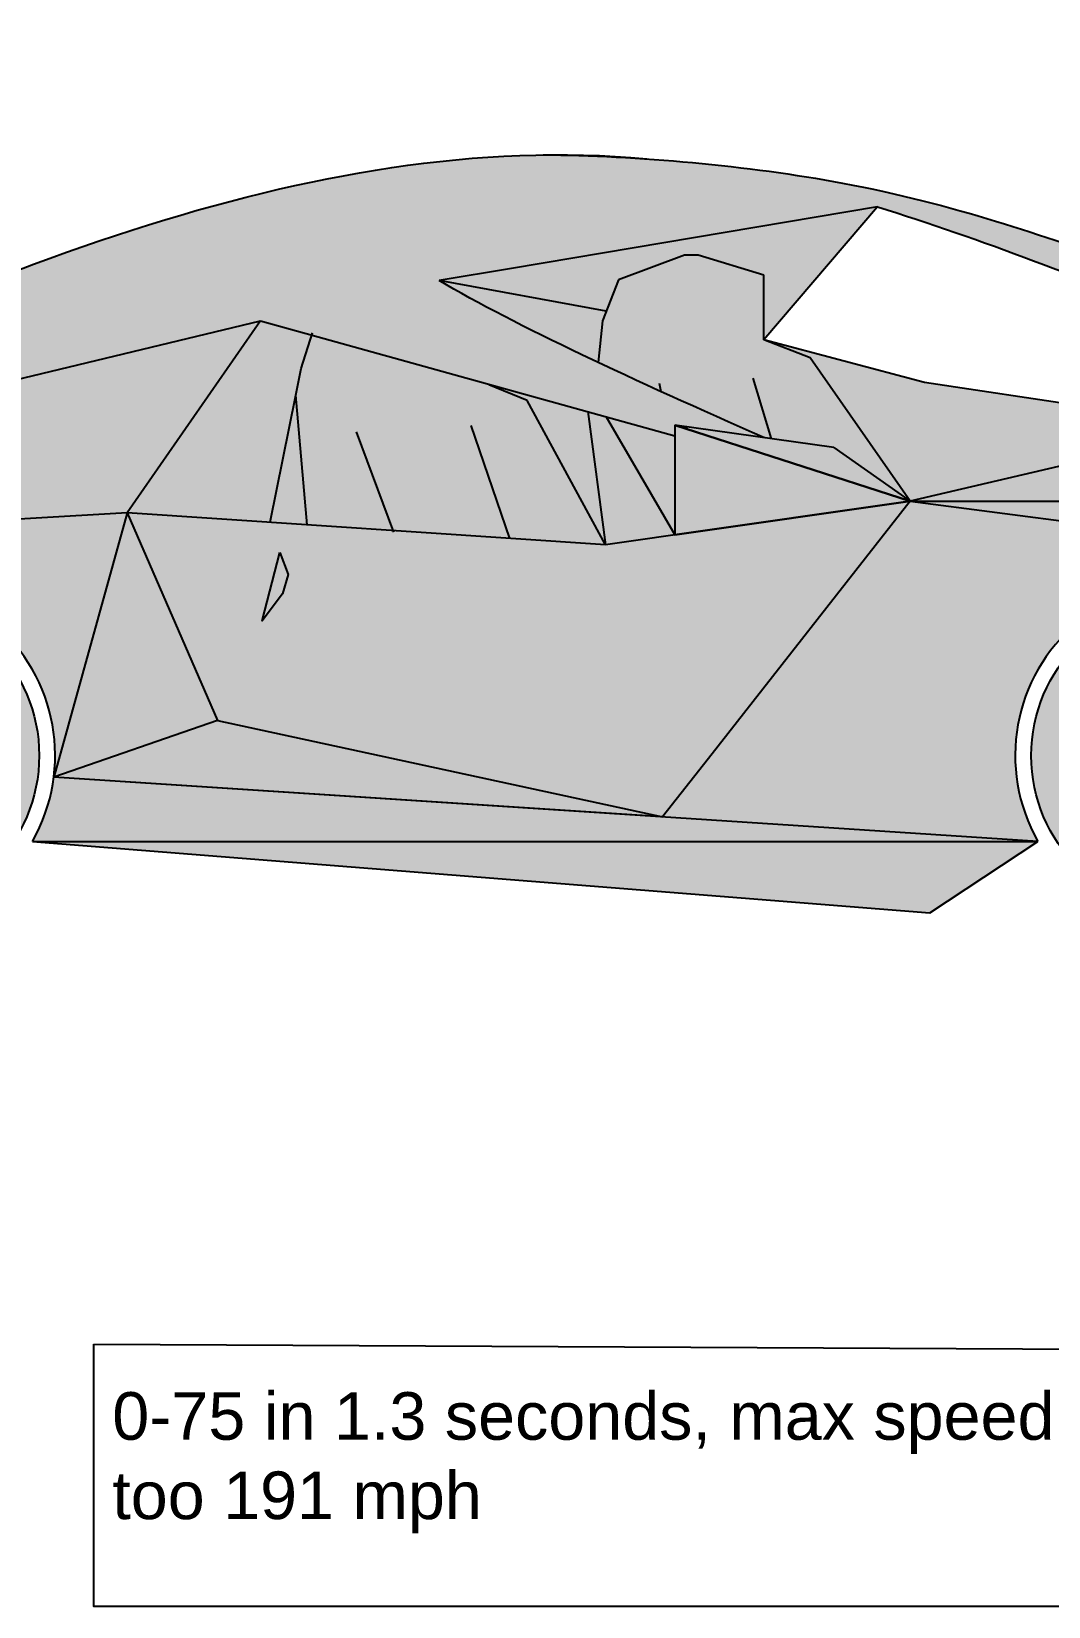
# Model space of a CAD drawing. Header units: inches. Extents: x 452 to 750, y 399 to 575.
# Drawn here: x 562.1 to 622, y 399.4 to 492 of the extents above; entities that cross this region are included whole.
import ezdxf

# ---------------------------------------------------------------- set-up
doc = ezdxf.new("R2010")
doc.units = ezdxf.units.IN
doc.header["$MEASUREMENT"] = 0
doc.styles.get("Standard").update_dxf_attribs({"font": 'Arial.ttf', "height": 2.8})
pattern_1 = [(0, (529.5810231927014, 409.4605992673498), (0.1875, 0.1082531754730548), [0.125, -0.25]), (120, (529.5810231927014, 409.4605992673498), (-0.1875, 0.1082531754730549), [0.125, -0.25]), (59.99999999999999, (529.5810231927014, 409.4605992673498), (4.163336342344337e-17, 0.2165063509461097), [-0.25, 0.125])]
pattern_2 = [(0, (0, 0), (0.1875, 0.1082531754730548), [0.125, -0.25]), (120, (0, 0), (-0.1875, 0.1082531754730549), [0.125, -0.25]), (59.99999999999999, (0, 0), (4.163336342344337e-17, 0.2165063509461097), [-0.25, 0.125])]

msp = doc.modelspace()

# ---------------------------------------------------------------- hatches: boundary and pattern name
at = {"true_color": 0x0e052c}
h = msp.add_hatch(color=188, dxfattribs=at)
h.dxf.hatch_style = 1
h.paths.add_polyline_path([(563.4453920540055, 448.1560061014474, -0.0985609596441397), (562.1848945186623, 444.3814069892217), (621.3531650234015, 444.3814069892217)])
h.paths.add_polyline_path([(613.823722459089, 464.4028842647332), (595.8976651708613, 461.8271134775301), (567.7529388280971, 463.7216749673892), (573.0746233196248, 451.4933466449568), (599.2636426773666, 445.8212670833217), (601.9609960729892, 449.2636375202858)])
h.paths.add_polyline_path([(576.8967080513328, 458.9386914316643), (575.707067018327, 457.3655752598281), (576.7419686106858, 461.3755693624774), (577.2343246906792, 460.0808864114672)], flags=16)
edge = h.paths.add_edge_path()
edge.add_spline(control_points=[(674.1623377288602, 453.1003776845141), (673.8094703980549, 453.7061346699404), (673.37460187394, 454.3167614754296), (672.8674024541319, 454.9297946619806)], knot_values=[128.7926231136657, 128.7926231136657, 128.7926231136657, 128.7926231136657, 131.3385007008772, 131.3385007008772, 131.3385007008772, 131.3385007008772], degree=3, periodic=0)
edge.add_spline(control_points=[(672.8674024542015, 454.9297946618966), (673.2572449883877, 452.7680734900879), (673.4796153127888, 450.4237471298237), (673.6675202018948, 448.0418409984717)], knot_values=[154.3624190354165, 154.3624190354165, 154.3624190354165, 154.3624190354165, 160.3917482460282, 160.3917482460282, 160.3917482460282, 160.3917482460282], degree=3, periodic=0)
edge.add_spline(control_points=[(673.6675202018948, 448.0418409984717), (673.7550283621972, 447.4513581217417), (673.8028101237512, 446.8329095483356), (673.8089645667393, 446.1851571114753)], knot_values=[40.88281574661225, 40.88281574661225, 40.88281574661225, 40.88281574661225, 42.83907045624576, 42.83907045624577, 42.83907045624577, 42.83907045624577], degree=3, periodic=0)
edge.add_spline(control_points=[(673.8089645667393, 446.1851571114753), (674.3241258800201, 448.6911280498941), (674.8392871933008, 451.1970989883128), (674.1623377288603, 453.1003776845139)], knot_values=[19.57944335506988, 19.57944335506988, 19.57944335506988, 19.57944335506988, 26.00515751835394, 26.00515751835394, 26.00515751835394, 26.00515751835394], degree=3, periodic=0)
h.paths.add_polyline_path([(563.4453920540055, 448.1560061014474), (567.7529388280971, 463.7216749673892), (539.966271491882, 462.0762788265013), (530.8415650025478, 464.1816308817039), (526.0805816551226, 460.6565719826615), (539.2826819236313, 454.9907606879062), (539.6536190663435, 453.6882735312022), (536.6694634426688, 454.0140007928659, -0.07539333882573576), (536.3742612275043, 454.046222774997), (527.7208617233143, 454.9907606879062), (537.1660853000456, 452.6417125038145), (537.704896918897, 450.7968841122422), (533.6738989671475, 451.222839056634), (537.6379983001505, 444.4090551527017), (544.4828551727222, 443.6063923058011), (544.4828551727222, 444.3814069892217, -1.388227313917878)])
h.paths.add_polyline_path([(554.4180972655377, 492.0311029587759), (549.5246287780236, 487.2085308511619), (530.3502700649075, 484.2996633482941), (516.9378251457777, 487.5601432809377), (529.8114996522983, 479.4742177469142), (553.6939982137073, 483.5337102097676)])
at = {"true_color": 0x271632}
h = msp.add_hatch(dxfattribs=at)
h.set_pattern_fill('HONEY', color=179)
h.set_pattern_definition(pattern_2)
h.paths.add_polyline_path([(563.4453920540054, 448.1560061014471), (567.7529388280971, 463.7216749673892), (539.966271491882, 462.0762788265013), (530.8415650025478, 464.1816308817039), (526.0805816551226, 460.6565719826615), (539.2826819236313, 454.9907606879062), (539.6536190663435, 453.6882735312022), (536.6694634426688, 454.0140007928659, -0.07539333882573507), (536.3742612275043, 454.046222774997), (527.7208617233143, 454.9907606879062), (537.1660853000456, 452.6417125038145), (537.704896918897, 450.7968841122422), (533.6738989671475, 451.222839056634), (537.6379983001505, 444.4090551527017), (544.4828551727222, 443.6063923058011), (544.4828551727222, 444.3814069892214, -1.388227313917915)])
h.paths.add_polyline_path([(553.6939982137073, 483.5337102097676), (554.4180972655377, 492.0311029587759), (549.5246287780236, 487.2085308511619), (530.3502700649075, 484.2996633482941), (516.9378251457777, 487.5601432809377), (529.8114996522983, 479.4742177469142)])
h.paths.add_polyline_path([(613.823722459089, 464.4028842647332), (595.8976651708613, 461.8271134775301), (567.7529388280971, 463.7216749673892), (573.0746233196248, 451.4933466449568), (599.2636426773666, 445.8212670833217), (601.9609960729892, 449.2636375202858)])
h.paths.add_polyline_path([(576.8967080513328, 458.9386914316643), (575.707067018327, 457.3655752598281), (576.7419686106858, 461.3755693624774), (577.2343246906792, 460.0808864114672)], flags=16)
edge = h.paths.add_edge_path()
edge.add_spline(control_points=[(639.0552043693416, 444.3814069892217), (644.0789626430703, 442.8297518371286), (655.746689963247, 439.2260176956506), (667.2554923503272, 443.6601967832269), (673.8089645667393, 446.1851571114753)], knot_values=[0, 0, 0, 0, 15.37114822223095, 35.69964084316802, 35.69964084316802, 35.69964084316802, 35.69964084316802], degree=3, periodic=0)
edge.add_spline(control_points=[(673.8089645667393, 446.1851571114753), (673.7625878502602, 446.8048928506519), (673.7162111337811, 447.4246285898284), (673.667520201895, 448.041840998471)], knot_values=[160.3917482460288, 160.3917482460288, 160.3917482460288, 160.3917482460288, 161.9541006643707, 161.9541006643707, 161.9541006643707, 161.9541006643707], degree=3, periodic=0)
edge.add_spline(control_points=[(673.667520201895, 448.0418409984711), (672.7339665203383, 454.3412245252569), (667.2791403494855, 457.4578243361963), (659.6110428619797, 459.0163751859039)], knot_values=[20.01311879569491, 20.01311879569491, 20.01311879569491, 20.01311879569491, 40.88281574661306, 40.88281574661306, 40.88281574661306, 40.88281574661306], degree=3, periodic=0)
edge.add_spline(control_points=[(659.6110428619797, 459.0163751859039), (657.1047533028817, 459.5257818188151), (654.3620232300423, 459.8687443768151), (651.4634399949783, 460.1019929310772)], knot_values=[13.19193483776389, 13.19193483776389, 13.19193483776389, 13.19193483776389, 20.01311879569491, 20.01311879569491, 20.01311879569491, 20.01311879569491], degree=3, periodic=0)
edge.add_spline(control_points=[(651.4634399949783, 460.1019929310772), (648.9992329338065, 460.3002873003634), (646.4223843631112, 460.4192868332757), (643.7824097805361, 460.4938483361573)], knot_values=[7.392960541855963, 7.392960541855963, 7.392960541855963, 7.392960541855963, 13.1919348377639, 13.1919348377639, 13.1919348377639, 13.1919348377639], degree=3, periodic=0)
edge.add_line((643.7824097805361, 460.4938483361573), (613.823722459089, 464.4028842647334))
edge.add_line((613.823722459089, 464.4028842647334), (601.9609960729892, 449.2636375202858))
edge.add_line((601.9609960729892, 449.2636375202858), (599.2636426773666, 445.8212670833217))
edge.add_line((599.2636426773666, 445.8212670833217), (621.3531650234015, 444.3814069892217))
edge.add_arc((630.2041846963716, 449.4349011917135), 10.19207304261122, -29.72422854866312, 209.7242285486628, ccw=False)
edge = h.paths.add_edge_path(flags=16)
edge.add_ellipse((650.813016054554, 451.9234497397676), major_axis=(-8.501617948378584, 1.295269039231228), ratio=0.2650126192367331, start_angle=252.639110284152, end_angle=607.7493460306233, ccw=False)
edge.add_arc((645.3336196368004, 452.8406134946229), 1.604355900460895, 91.33754233115201, 98.01946267730409, ccw=False)
edge.add_ellipse((650.813016054554, 451.9234497397676), major_axis=(-8.501617948378584, 1.295269039231228), ratio=0.2650126192367331, start_angle=252.639110284152, end_angle=607.7493460306233, ccw=False)
edge.add_arc((653.4960120243445, 451.5440766530488), 2.150940509018364, 66.60928087891853, 85.16163116854409, ccw=False)
h.paths.add_polyline_path([(651.3623550303747, 452.1968865466844, -1), (647.0340505898395, 452.1968865466844, -1)], flags=16)
h.paths.add_polyline_path([(658.5143456156383, 450.9612175596621, -1), (655.6516441952564, 450.9612175596621, -1)], flags=16)
h.paths.add_polyline_path([(563.4453920540055, 448.1560061014474, -0.09856095964413872), (562.1848945186623, 444.3814069892217), (621.3531650234015, 444.3814069892217)])
edge = h.paths.add_edge_path(flags=17)
edge.add_line((633.7013173547101, 464.4028842647333), (613.8237224590894, 464.4028842647333))
edge.add_line((613.8237224590894, 464.4028842647333), (643.7824097805361, 460.4938483361573))
edge.add_spline(control_points=[(643.7824097805361, 460.4938483361573), (646.4223843631112, 460.4192868332757), (648.9992329338065, 460.3002873003634), (651.4634399949783, 460.1019929310772)], knot_values=[7.392960541855962, 7.392960541855962, 7.392960541855962, 7.392960541855962, 13.1919348377639, 13.1919348377639, 13.1919348377639, 13.1919348377639], degree=3, periodic=0)
edge.add_line((651.4634399949786, 460.1019929310772), (647.3114675140343, 461.1073447588136))
edge.add_line((647.3114675140343, 461.1073447588136), (633.7013173547101, 464.4028842647333))
h = msp.add_hatch(color=250)
h.dxf.hatch_style = 1
h.paths.add_polyline_path([(516.9378251457777, 487.5601432809377), (519.9416417142069, 481.4576862465095), (526.3329208594365, 479.4742177469142), (529.8114996522983, 479.4742177469142)])
h.paths.add_polyline_path([(573.0746233196248, 451.4933466449568), (563.4453920540055, 448.1560061014474), (599.2636426773666, 445.8212670833217)])
h.paths.add_polyline_path([(575.6129476654912, 475.0143116538625), (537.7355511070554, 465.8981211698666), (539.966271491882, 462.0762788265013), (567.7529388280971, 463.7216749673892)])
h = msp.add_hatch(color=256)
h.dxf.hatch_style = 1
h.set_gradient(color1=(50, 50, 50), color2=(29, 29, 29), tint=1, name='INVCURVED')
edge = h.paths.add_edge_path()
edge.add_spline(control_points=[(598.3322147411742, 484.5382398548385), (578.5535613846083, 486.3824500391701), (557.8027687521252, 477.2885298221806), (536.9651774355488, 467.2179848058491)], knot_values=[6.280738776593751, 6.280738776593751, 6.280738776593751, 6.280738776593751, 70.34384115710975, 70.34384115710975, 70.34384115710975, 70.34384115710975], degree=3, periodic=0)
edge.add_line((536.9651774355488, 467.2179848058491), (537.7355511070554, 465.8981211698666))
edge.add_line((537.7355511070554, 465.8981211698666), (575.6129476654912, 475.0143116538625))
edge.add_line((575.6129476654912, 475.0143116538625), (599.9922294488433, 468.2439967403182))
edge.add_line((599.9922294488433, 468.2439967403182), (599.9922294488433, 468.8745987318382))
edge.add_line((599.9922294488433, 468.8745987318382), (605.2586526630834, 468.1290345302783))
edge.add_spline(control_points=[(605.2586526630832, 468.1290345302784), (597.6212567982192, 471.4864609431291), (590.6413839705492, 474.7006231928336), (586.1149182048038, 477.3802257545861)], knot_values=[6.015296420672803, 6.015296420672803, 6.015296420672803, 6.015296420672803, 22.44479643028632, 22.44479643028632, 22.44479643028632, 22.44479643028632], degree=3, periodic=0)
edge.add_line((586.1149182048039, 477.380225754586), (590.3831797769496, 478.0971591158498))
edge.add_line((590.3831797769496, 478.0971591158498), (611.9049213702439, 481.7121330999703))
edge.add_spline(control_points=[(611.9049213702441, 481.7121330999703), (618.0083476126636, 479.8559827523755), (624.1279577938913, 477.3753611723999), (630.4264286790375, 474.9298667108669)], knot_values=[85.10993473124825, 85.10993473124825, 85.10993473124825, 85.10993473124825, 105.0877624343476, 105.0877624343476, 105.0877624343476, 105.0877624343476], degree=3, periodic=0)
edge.add_line((630.4264286790375, 474.9298667108669), (634.5924462518788, 472.5980806013449))
edge.add_line((634.5924462518788, 472.5980806013449), (638.8394615193955, 470.2209587974708))
edge.add_line((638.8394615193955, 470.2209587974708), (644.2816728218985, 469.7818304993477))
edge.add_line((644.2816728218985, 469.7818304993477), (646.468651987591, 470.8936686965579))
edge.add_spline(control_points=[(646.4686519875722, 470.8936686965724), (646.1493735463048, 471.2031942925533), (645.6461983194072, 471.5157054824464), (645.0467531563369, 471.8199102484826)], knot_values=[14.32253874731337, 14.32253874734637, 14.32253874734637, 14.32253874734637, 16.27487191117562, 16.27487191117562, 16.27487191117562, 16.27487191117562], degree=3, periodic=0)
edge.add_spline(control_points=[(645.0467531563368, 471.8199102484826), (644.514335550667, 472.0412038602851), (642.7600452712973, 472.7586409513065), (641.1104890119548, 473.3961898545103), (639.9958894901525, 473.8123309673629)], knot_values=[98.19645521765662, 98.19645521765662, 98.19645521765662, 98.19645521765662, 99.58398857353258, 102.8362919415676, 102.8362919415676, 102.8362919415676, 102.8362919415676], degree=3, periodic=0)
edge.add_spline(control_points=[(639.9958894901525, 473.8123309673629), (635.0097384410842, 475.6739345351224), (625.8667495220476, 478.4179250047926), (613.7665166704224, 482.8814189944849), (602.2279440441442, 484.2719477984833), (598.3322147411658, 484.5382398548393)], knot_values=[56.75658020326128, 56.75658020326128, 56.75658020326128, 56.75658020326128, 71.3057303986563, 88.79143216864162, 98.19645521765662, 98.19645521765662, 98.19645521765662, 98.19645521765662], degree=3, periodic=0)
at = {"true_color": 0x0e052c}
h = msp.add_hatch(dxfattribs=at)
h.set_pattern_fill('HONEY', color=188)
h.set_pattern_definition(pattern_1)
edge = h.paths.add_edge_path()
edge.add_spline(control_points=[(611.9049213702441, 481.7121330999703), (618.0083476126636, 479.8559827523755), (624.1279577938913, 477.3753611723999), (630.4264286790375, 474.9298667108669)], knot_values=[85.10993473124825, 85.10993473124825, 85.10993473124825, 85.10993473124825, 105.0877624343476, 105.0877624343476, 105.0877624343476, 105.0877624343476], degree=3, periodic=0)
edge.add_line((630.4264286790375, 474.9298667108669), (634.5924462518788, 472.5980806013449))
edge.add_line((634.5924462518788, 472.5980806013449), (638.8394615193955, 470.2209587974708))
edge.add_line((638.8394615193955, 470.2209587974708), (644.2816728218984, 469.7818304993477))
edge.add_line((644.2816728218984, 469.7818304993477), (646.4686519875883, 470.8936686965566))
edge.add_spline(control_points=[(646.4686519875885, 470.8936686965565), (646.1493735463217, 471.2031942925429), (645.6461983194166, 471.5157054824416), (645.0467531563357, 471.8199102484832)], knot_values=[14.32253874731279, 14.32253874731279, 14.32253874731279, 14.32253874731337, 16.27487191117674, 16.27487191117674, 16.27487191117674, 16.27487191117674], degree=3, periodic=0)
edge.add_spline(control_points=[(645.0467531563357, 471.8199102484832), (644.5143355506663, 472.0412038602855), (642.7600452712977, 472.7586409513063), (641.1104890119561, 473.3961898545098), (639.9958894901546, 473.8123309673621)], knot_values=[98.19645521765867, 98.19645521765867, 98.19645521765867, 98.19645521765867, 99.58398857353363, 102.8362919415666, 102.8362919415666, 102.8362919415666, 102.8362919415666], degree=3, periodic=0)
edge.add_spline(control_points=[(639.9958894901546, 473.8123309673621), (635.0097384410853, 475.673934535122), (625.8667495220482, 478.4179250047923), (613.7665166704221, 482.8814189944851), (602.2279440441429, 484.2719477984835), (598.3322147411639, 484.5382398548395)], knot_values=[56.75658020325976, 56.75658020325976, 56.75658020325976, 56.75658020325976, 71.3057303986568, 88.79143216864213, 98.19645521765865, 98.19645521765865, 98.19645521765865, 98.19645521765865], degree=3, periodic=0)
edge.add_spline(control_points=[(598.3322147411742, 484.5382398548385), (586.531618364791, 485.6385564247372), (574.384968713239, 482.8452170716928), (562.0802979261576, 478.2738857895052)], knot_values=[32.12168314752911, 32.12168314752911, 32.12168314752911, 32.12168314752911, 70.34384115710975, 70.34384115710975, 70.34384115710975, 70.34384115710975], degree=3, periodic=0)
edge.add_spline(control_points=[(562.0802979261576, 478.2738857895052), (560.5362229988982, 477.7002436223021), (558.9896597190217, 477.0986034859964), (557.4409796450316, 476.4731460113509)], knot_values=[27.32530323053828, 27.32530323053828, 27.32530323053828, 27.32530323053828, 32.12168314752911, 32.12168314752911, 32.12168314752911, 32.12168314752911], degree=3, periodic=0)
edge.add_spline(control_points=[(557.4409796450316, 476.4731460113509), (556.268137222438, 475.9994761604162), (555.0940807555543, 475.5121463586008), (553.9189716286022, 475.0129724379633)], knot_values=[23.69292109041757, 23.69292109041757, 23.69292109041757, 23.69292109041757, 27.32530323053829, 27.32530323053829, 27.32530323053829, 27.32530323053829], degree=3, periodic=0)
edge.add_spline(control_points=[(553.9189716286022, 475.0129724379633), (553.5900479623931, 474.8732491456441), (553.2610418212466, 474.7325978776303), (552.9319567444178, 474.5910584562316)], knot_values=[22.67618449702571, 22.67618449702571, 22.67618449702571, 22.67618449702571, 23.69292109041757, 23.69292109041757, 23.69292109041757, 23.69292109041757], degree=3, periodic=0)
edge.add_spline(control_points=[(552.9319567444178, 474.5910584562316), (549.8706981134624, 473.2744117715742), (546.8026089110928, 471.8809101725062), (543.7305381038117, 470.4426091143422)], knot_values=[13.21816317949644, 13.21816317949644, 13.21816317949644, 13.21816317949644, 22.6761844970257, 22.6761844970257, 22.6761844970257, 22.6761844970257], degree=3, periodic=0)
edge.add_spline(control_points=[(543.7305381038117, 470.4426091143422), (541.4771852860953, 469.3876204941395), (539.2216902974874, 468.3085290060325), (536.9651774355488, 467.2179848058491)], knot_values=[6.280738776593747, 6.280738776593747, 6.280738776593747, 6.280738776593747, 13.21816317949645, 13.21816317949645, 13.21816317949645, 13.21816317949645], degree=3, periodic=0)
edge.add_line((536.9651774355488, 467.217984805849), (537.7355511070554, 465.8981211698665))
edge.add_line((537.7355511070554, 465.8981211698666), (575.6129476654913, 475.0143116538625))
edge.add_line((575.6129476654912, 475.0143116538625), (599.9922294488433, 468.2439967403182))
edge.add_line((599.9922294488433, 468.2439967403182), (599.9922294488433, 468.8745987318382))
edge.add_line((599.9922294488433, 468.8745987318382), (605.2586526630834, 468.1290345302783))
edge.add_spline(control_points=[(605.2586526630832, 468.1290345302784), (603.166716080452, 469.0486572997156), (601.1241102116013, 469.9575316648729), (599.1677402873661, 470.8476165432143)], knot_values=[6.015296420672803, 6.015296420672803, 6.015296420672803, 6.015296420672803, 10.51545232624372, 10.51545232624372, 10.51545232624372, 10.51545232624372], degree=3, periodic=0)
edge.add_spline(control_points=[(599.1677402873661, 470.8476165432143), (597.897223682555, 471.4256604006745), (596.6630773925624, 471.9957797255767), (595.4754096686607, 472.5557720853407)], knot_values=[10.51545232624372, 10.51545232624372, 10.51545232624372, 10.51545232624372, 13.43796852905305, 13.43796852905305, 13.43796852905305, 13.43796852905305], degree=3, periodic=0)
edge.add_spline(control_points=[(595.4754096686607, 472.5557720853407), (591.8151669015724, 474.2815982092648), (588.596375225957, 475.9112389258155), (586.1149182048038, 477.3802257545861)], knot_values=[13.43796852905305, 13.43796852905305, 13.43796852905305, 13.43796852905305, 22.44479643028632, 22.44479643028632, 22.44479643028632, 22.44479643028632], degree=3, periodic=0)
edge.add_line((586.1149182048038, 477.3802257545861), (590.3831797769496, 478.0971591158498))
edge.add_line((590.3831797769496, 478.0971591158498), (611.9049213702439, 481.7121330999703))
at = {"true_color": 0x1d1d1d}
h = msp.add_hatch(color=250, dxfattribs=at)
h.dxf.hatch_style = 1
h.paths.add_polyline_path([(620.9608760777478, 449.4277280863414, 1), (639.4595589958299, 449.4277280863414, 1)])
h.paths.add_polyline_path([(635.051121291809, 447.8984101790342, -1), (622.5930061136943, 447.8984101790342, -1)], flags=16)
h.paths.add_polyline_path([(634.1590127379449, 447.8984101790342, -1), (623.4851146675584, 447.8984101790342, -1)], flags=0)
h.paths.add_polyline_path([(629.4944559526098, 447.8997305815145), (629.494632059227, 447.8997883966405), (629.494457249071, 447.8984101790342, -1), (628.1496701564322, 447.8984101790342, -0.9990186137792881)], flags=0)
h.paths.add_polyline_path([(544.0845333866512, 449.4349011917135, 1), (562.5832163047332, 449.4349011917135, 1)])
h.paths.add_polyline_path([(558.1747786007123, 447.9055832844062, -1), (545.7166634225977, 447.9055832844062, -1)], flags=16)
h.paths.add_polyline_path([(557.2826700468482, 447.9055832844062, -1), (546.6087719764618, 447.9055832844062, -1)], flags=0)
h.paths.add_polyline_path([(552.6181132615131, 447.9069036868866), (552.6182893681304, 447.9069615020126), (552.6181145579744, 447.9055832844062, -1), (551.2733274653356, 447.9055832844062, -0.9990186137786009)], flags=0)
h.paths.add_polyline_path([(611.9049213702442, 481.7121330999704), (590.3831797769496, 478.0971591158498), (586.1149182048039, 477.380225754586), (595.9495255101687, 475.5865554920661), (596.6814578649835, 477.4230237088569), (600.554067071616, 478.8692434852598), (601.3656060673927, 478.8692434852598), (605.2212096116504, 477.6984939802301), (605.2212096116504, 473.8955531429193)])
h.paths.add_polyline_path([(624.9654957160855, 469.4066673326863), (626.1278516360379, 469.6479302451793), (614.6805556912941, 471.3808621239548), (605.2212096116504, 473.8955531429193), (607.9466270242957, 472.8326149877302), (613.8237224590893, 464.4028842647335), (623.5342612466651, 466.6613279702324), (624.0796027981125, 468.0642706577498)])
h.paths.add_polyline_path([(644.2816728218985, 469.7818304993477), (638.8394615193955, 470.2209587974708), (613.8237224590886, 464.4028842647333), (633.7013173547101, 464.4028842647333)])
h.paths.add_polyline_path([(638.8394615193955, 470.2209587974708), (631.2907506944963, 469.8806693396168), (631.3117830862966, 469.5468814041615), (631.0355098509045, 468.4059425651819)], flags=17)
h.paths.add_polyline_path([(630.2336046810381, 469.5664098450104), (625.5465624255265, 468.4434322293455), (624.8962700246043, 466.9780992862903), (629.8382294318104, 468.1274832041339)], flags=17)
h = msp.add_hatch()
h.set_pattern_fill('DOLMIT', color=252)
h.set_pattern_definition([(0, (529.5810231927014, 409.4605992673498), (0, 0.25), []), (45, (529.5810231927014, 409.4605992673498), (-0.4999999991609842, 0.4999999991609843), [0.3535533905932737, -0.7071067811865475])])
edge = h.paths.add_edge_path()
edge.add_line((529.8114996522983, 479.4742177469142), (526.3329208594365, 479.4742177469142))
edge.add_spline(control_points=[(526.3329208594365, 479.4742177469142), (529.511785042934, 472.9283083349559), (532.6906492264316, 466.3823989229977), (529.6439244175939, 464.9949308065724)], knot_values=[0, 0, 0, 0, 13.45811442400161, 13.45811442400161, 13.45811442400161, 13.45811442400161], degree=3, periodic=0)
edge.add_spline(control_points=[(529.6439244175939, 464.9949308065724), (529.3192744446906, 464.847086313005), (528.9239366287907, 464.7578128379956), (528.4503786826832, 464.7333515358267)], knot_values=[13.45811442400161, 13.45811442400161, 13.45811442400161, 13.45811442400161, 14.89217124147635, 14.89217124147635, 14.89217124147635, 14.89217124150569], degree=3, periodic=0)
edge.add_line((528.4503786826587, 464.7333515358242), (530.8345297418496, 464.1832541339792))
edge.add_spline(control_points=[(530.8345297418496, 464.1832541339792), (530.834607727661, 464.2012579035709), (530.834685905702, 464.2192616996715), (530.834764083743, 464.2372654957721)], knot_values=[0, 0, 0, 0, 0.05347932877080395, 0.05347932877080395, 0.05347932877080395, 0.05347932877080395], degree=3, periodic=0)
edge.add_line((530.834763944593, 464.2372666340829), (530.8415650025478, 464.1816308817039))
edge.add_line((530.8415650025478, 464.1816308817039), (539.966271491882, 462.0762788265013))
edge.add_line((539.966271491882, 462.0762788265013), (529.8114996522983, 479.4742177469142))
edge = h.paths.add_edge_path()
edge.add_spline(control_points=[(554.6342152541747, 478.7427573033121), (555.0698245954139, 475.967870516545), (554.633590540031, 475.6592965397763), (553.918971628577, 475.0129724379526)], knot_values=[3.611433018987887, 3.611433018987887, 3.611433018987887, 3.611433018987887, 7.57961948727802, 7.57961948727802, 7.57961948727802, 7.57961948727802], degree=3, periodic=0)
edge.add_line((553.9569280580102, 475.0476746388009), (554.0014690906598, 475.0476060194596))
edge.add_spline(control_points=[(553.9189716286022, 475.0129724379633), (555.0940807555543, 475.5121463586008), (556.268137222438, 475.9994761604162), (557.4409796450316, 476.4731460113509)], knot_values=[23.69292109041757, 23.69292109041757, 23.69292109041757, 23.69292109041757, 27.32530323053828, 27.32530323053828, 27.32530323053828, 27.32530323053828], degree=3, periodic=0)
edge.add_line((557.4409796450316, 476.4731460113509), (554.6342152541748, 478.7427573033121))
h.paths.add_polyline_path([(567.7529388280971, 463.7216749673892), (563.4453920540055, 448.1560061014474), (573.0746233196248, 451.4933466449568)])
h.paths.add_polyline_path([(621.3531650234015, 444.3814069892217), (562.1848945186623, 444.3814069892217), (614.9915647686443, 440.1855597326725)])
edge = h.paths.add_edge_path(flags=16)
edge.add_line((660.952077327295, 440.1107580551434), (660.952077327295, 441.9910160149331))
edge.add_spline(control_points=[(673.8089645667393, 446.1851571114753), (667.2554923503272, 443.660196783227), (655.7466899632468, 439.2260176956505), (644.0789626430702, 442.8297518371286), (639.0552043693416, 444.3814069892217)], knot_values=[0, 0, 0, 0, 20.3284926209371, 35.69964084316798, 35.69964084316798, 35.69964084316798, 35.69964084316798], degree=3, periodic=0)
edge.add_spline(control_points=[(639.0552043693416, 444.3814069892217), (639.0527869635293, 444.214916353221), (639.0539956664354, 444.0449829261319), (639.0552043693416, 443.8750494990427)], knot_values=[34.80053681140208, 34.80053681140208, 34.80053681140208, 34.80053681140208, 35.30689430158103, 35.30689430158103, 35.30689430158103, 35.30689430158103], degree=3, periodic=0)
edge.add_spline(control_points=[(639.0552043693417, 443.875049499041), (639.5540855807211, 434.7055433315791), (667.583404054359, 439.1125430533536), (673.8089645667419, 446.1851571114782)], knot_values=[141.5824709500268, 141.5824709500268, 141.5824709500268, 141.5824709500268, 175.7700562845131, 175.7700562845202, 175.7700562845202, 175.7700562845202], degree=3, periodic=0)
edge = h.paths.add_edge_path(flags=0)
edge.add_spline(control_points=[(639.0552043693417, 443.875049499041), (639.5540855807211, 434.7055433315791), (667.583404054359, 439.1125430533536), (673.8089645667419, 446.1851571114782)], knot_values=[141.5824709500268, 141.5824709500268, 141.5824709500268, 141.5824709500268, 175.7700562845131, 175.7700562845202, 175.7700562845202, 175.7700562845202], degree=3, periodic=0)
edge.add_spline(control_points=[(673.8089645667393, 446.1851571114753), (667.2554923503272, 443.660196783227), (655.7466899632468, 439.2260176956505), (644.0789626430702, 442.8297518371286), (639.0552043693416, 444.3814069892217)], knot_values=[0, 0, 0, 0, 20.3284926209371, 35.69964084316798, 35.69964084316798, 35.69964084316798, 35.69964084316798], degree=3, periodic=0)
edge.add_line((660.952077327295, 441.9910160149331), (660.952077327295, 440.1107580551434))
edge = h.paths.add_edge_path()
edge.add_spline(control_points=[(673.8089645667432, 446.1851571114797), (675.6743919155633, 448.3043956387486), (675.5821870008062, 450.6629641308962), (674.1623377288602, 453.1003776845141)], knot_values=[131.3385007008772, 131.3385007008843, 131.3385007008843, 131.3385007008843, 141.5824709500339, 141.5824709500339, 141.5824709500339, 141.5824709500339], degree=3, periodic=0)
edge.add_spline(control_points=[(674.1623377288603, 453.1003776845139), (674.8392871933008, 451.1970989883128), (674.3241258800201, 448.6911280498941), (673.8089645667393, 446.1851571114753)], knot_values=[19.57944335506988, 19.57944335506988, 19.57944335506988, 19.57944335506988, 26.00515751835395, 26.00515751835395, 26.00515751835395, 26.00515751835395], degree=3, periodic=0)
h.paths.add_polyline_path([(527.7208617233143, 454.9907606879062), (533.6738989671475, 451.2228390566339), (537.704896918897, 450.7968841122422), (537.1660853000456, 452.6417125038145)])
edge = h.paths.add_edge_path()
edge.add_spline(control_points=[(673.8089645667393, 446.1851571114753), (667.2554923503272, 443.660196783227), (655.7466899632468, 439.2260176956505), (644.0789626430702, 442.8297518371286), (639.0552043693416, 444.3814069892217)], knot_values=[0, 0, 0, 0, 20.3284926209371, 35.69964084316798, 35.69964084316798, 35.69964084316798, 35.69964084316798], degree=3, periodic=0)
edge.add_spline(control_points=[(639.0552043693416, 444.3814069892217), (639.0527869635293, 444.214916353221), (639.0539956664354, 444.0449829261319), (639.0552043693416, 443.8750494990427)], knot_values=[34.80053681140208, 34.80053681140208, 34.80053681140208, 34.80053681140208, 35.30689430158103, 35.30689430158103, 35.30689430158103, 35.30689430158103], degree=3, periodic=0)
edge.add_spline(control_points=[(639.0552043693417, 443.875049499041), (639.5540855807211, 434.7055433315791), (667.583404054359, 439.1125430533536), (673.8089645667419, 446.1851571114782)], knot_values=[141.5824709500268, 141.5824709500268, 141.5824709500268, 141.5824709500268, 175.7700562845131, 175.7700562845202, 175.7700562845202, 175.7700562845202], degree=3, periodic=0)
edge.add_line((660.952077327295, 440.1107580551434), (660.952077327295, 441.9910160149331))
h = msp.add_hatch()
h.set_pattern_fill('HONEY', color=252)
h.set_pattern_definition(pattern_1)
h.paths.add_polyline_path([(567.7529388280971, 463.7216749673892), (563.4453920540055, 448.1560061014474), (573.0746233196248, 451.4933466449568)])
h.paths.add_polyline_path([(537.1660853000456, 452.6417125038145), (527.7208617233143, 454.9907606879062), (533.6738989671475, 451.222839056634), (537.704896918897, 450.7968841122422)])
edge = h.paths.add_edge_path()
edge.add_spline(control_points=[(554.6342152541747, 478.7427573033121), (555.0698245954139, 475.967870516545), (554.633590540031, 475.6592965397763), (553.918971628577, 475.0129724379526)], knot_values=[3.611433018987887, 3.611433018987887, 3.611433018987887, 3.611433018987887, 7.57961948727802, 7.57961948727802, 7.57961948727802, 7.57961948727802], degree=3, periodic=0)
edge.add_line((553.9566916960755, 475.047675002937), (554.0014690906598, 475.0476060194595))
edge.add_spline(control_points=[(553.9189716286022, 475.0129724379633), (555.0940807555543, 475.5121463586008), (556.268137222438, 475.9994761604162), (557.4409796450316, 476.4731460113509)], knot_values=[23.69292109041757, 23.69292109041757, 23.69292109041757, 23.69292109041757, 27.32530323053828, 27.32530323053828, 27.32530323053828, 27.32530323053828], degree=3, periodic=0)
edge.add_line((557.4409796450316, 476.4731460113509), (554.6342152541748, 478.7427573033121))
at = {"true_color": 0x323232}
h = msp.add_hatch(color=250, dxfattribs=at)
h.dxf.hatch_style = 1
edge = h.paths.add_edge_path()
edge.add_line((605.2212096116504, 473.8955531429193), (605.2212096116504, 477.6984939802301))
edge.add_line((605.2212096116504, 477.6984939802301), (601.3656060673927, 478.8692434852598))
edge.add_line((601.3656060673927, 478.8692434852598), (600.554067071616, 478.8692434852598))
edge.add_line((600.554067071616, 478.8692434852598), (596.6814578649835, 477.4230237088569))
edge.add_line((596.6814578649835, 477.4230237088569), (595.7215351000378, 475.0145119976309))
edge.add_line((595.7215351000378, 475.0145119976309), (595.4754096686607, 472.5557720853407))
edge.add_spline(control_points=[(595.4754096686609, 472.5557720853407), (596.6630773925625, 471.9957797255767), (597.897223682555, 471.4256604006745), (599.1677402873661, 470.8476165432143)], knot_values=[10.51545232624373, 10.51545232624373, 10.51545232624373, 10.51545232624373, 13.43796852905302, 13.43796852905302, 13.43796852905302, 13.43796852905302], degree=3, periodic=0)
edge.add_spline(control_points=[(599.1677402873661, 470.8476165432143), (601.1241102116013, 469.9575316648728), (603.166716080452, 469.0486572997156), (605.2586526630832, 468.1290345302784)], knot_values=[6.015296420672801, 6.015296420672801, 6.015296420672801, 6.015296420672801, 10.51545232624373, 10.51545232624373, 10.51545232624373, 10.51545232624373], degree=3, periodic=0)
edge.add_line((605.2586526630834, 468.1290345302784), (609.3512636075743, 467.5496461888944))
edge.add_line((609.3512636075743, 467.5496461888944), (613.8237224590896, 464.402884264733))
edge.add_line((613.8237224590896, 464.402884264733), (607.9466270242957, 472.8326149877302))
edge.add_line((607.9466270242957, 472.8326149877302), (605.2212096116504, 473.8955531429193))
h.paths.add_polyline_path([(599.9922294488433, 468.2439967403182), (595.9373244653538, 469.3700751837558), (599.9922294488433, 462.41545584886)], flags=17)
h.paths.add_polyline_path([(591.2927914563394, 470.3142012396198), (589.0445465993932, 471.2463334924598), (589.0460332510713, 471.2838399983326), (578.6188859726033, 474.1795393611146), (577.9991335818273, 472.1958618285489), (577.6958061933823, 470.6298861776081), (578.3466593189238, 463.0085589600839), (595.8976651708613, 461.8271134775301)])
h.paths.add_polyline_path([(577.6958061933823, 470.6298861776081), (576.1704500254319, 463.1550504296087), (578.3466593189238, 463.0085589600839)])
h.paths.add_polyline_path([(595.9373244653538, 469.3700751837558), (594.8728095021484, 469.6656992138288), (595.8976651708613, 461.8271134775301), (599.9922294488433, 462.41545584886)])
h = msp.add_hatch(color=252)
h.dxf.hatch_style = 1
edge = h.paths.add_edge_path()
edge.add_line((605.2212096116504, 477.6984939802301), (601.3656060673927, 478.8692434852598))
edge.add_line((601.3656060673927, 478.8692434852598), (600.554067071616, 478.8692434852598))
edge.add_line((600.554067071616, 478.8692434852598), (596.6814578649835, 477.4230237088569))
edge.add_line((596.6814578649835, 477.4230237088569), (595.7215351000378, 475.0145119976309))
edge.add_line((595.7215351000378, 475.0145119976309), (595.4754096686609, 472.5557720853407))
edge.add_spline(control_points=[(595.4754096686607, 472.5557720853407), (596.6630773925624, 471.9957797255767), (597.897223682555, 471.4256604006745), (599.1677402873661, 470.8476165432143)], knot_values=[10.51545232624373, 10.51545232624373, 10.51545232624373, 10.51545232624373, 13.43796852905305, 13.43796852905305, 13.43796852905305, 13.43796852905305], degree=3, periodic=0)
edge.add_spline(control_points=[(599.1677402873661, 470.8476165432143), (601.1241102116013, 469.9575316648729), (603.166716080452, 469.0486572997156), (605.2586526630832, 468.1290345302784)], knot_values=[6.015296420672803, 6.015296420672803, 6.015296420672803, 6.015296420672803, 10.51545232624372, 10.51545232624372, 10.51545232624372, 10.51545232624372], degree=3, periodic=0)
edge.add_line((605.2586526630835, 468.1290345302783), (609.3512636075744, 467.5496461888944))
edge.add_line((609.3512636075743, 467.5496461888944), (613.8237224590896, 464.4028842647329))
edge.add_line((613.8237224590896, 464.4028842647329), (607.9466270242956, 472.8326149877302))
edge.add_line((607.9466270242957, 472.8326149877302), (605.2212096116505, 473.8955531429193))
edge.add_line((605.2212096116504, 473.8955531429193), (605.2212096116504, 477.6984939802301))
h.paths.add_polyline_path([(599.9922294488433, 468.2439967403182), (595.9373244653538, 469.3700751837558), (599.9922294488433, 462.41545584886)])
h = msp.add_hatch(color=250)
h.dxf.hatch_style = 1
h.paths.add_polyline_path([(577.6958061933823, 470.6298861776081), (577.9991335818273, 472.1958618285489), (578.6188859726033, 474.1795393611146), (575.6129476654912, 475.0143116538625), (567.7529388280971, 463.7216749673892), (576.1704500254319, 463.1550504296087)])
edge = h.paths.add_edge_path()
edge.add_line((595.9495255101687, 475.5865554920661), (586.1149182048038, 477.3802257545861))
edge.add_spline(control_points=[(586.1149182048038, 477.3802257545861), (588.596375225957, 475.9112389258155), (591.8151669015724, 474.2815982092648), (595.4754096686607, 472.5557720853407)], knot_values=[13.43796852905305, 13.43796852905305, 13.43796852905305, 13.43796852905305, 22.44479643028632, 22.44479643028632, 22.44479643028632, 22.44479643028632], degree=3, periodic=0)
edge.add_line((595.4754096686607, 472.5557720853407), (595.7215351000377, 475.014511997631))
edge.add_line((595.7215351000378, 475.0145119976309), (595.9495255101687, 475.5865554920661))
h.paths.add_polyline_path([(594.8728095021484, 469.6656992138288), (589.0460332510713, 471.2838399983327), (589.0445465993932, 471.2463334924598), (591.2927914563394, 470.3142012396198), (595.8976651708613, 461.8271134775301)])
at = {"true_color": 0x271632}
h = msp.add_hatch(dxfattribs=at)
h.set_pattern_fill('HONEY', color=179)
h.set_pattern_definition(pattern_2)
h.paths.add_polyline_path([(567.7529388280971, 463.7216749673892), (575.6129476654912, 475.0143116538625), (537.7355511070554, 465.8981211698666), (539.966271491882, 462.0762788265013)])
h = msp.add_hatch(color=252)
h.dxf.hatch_style = 1
h.paths.add_polyline_path([(591.2927914563394, 470.3142012396198), (589.0445465993932, 471.2463334924598), (589.0460332510713, 471.2838399983327), (578.6188859726033, 474.1795393611146), (577.9991335818273, 472.1958618285489), (577.6958061933823, 470.6298861776081), (578.3466593189238, 463.0085589600839), (595.8976651708613, 461.8271134775301)])
at = {"true_color": 0x323232}
h = msp.add_hatch(color=250, dxfattribs=at)
h.dxf.hatch_style = 1
h.paths.add_polyline_path([(591.2927914563394, 470.3142012396198), (589.0445465993932, 471.2463334924598), (589.0460332510713, 471.2838399983326), (578.6188859726033, 474.1795393611146), (577.9991335818273, 472.1958618285489), (577.6958061933823, 470.6298861776081), (578.3466593189238, 463.0085589600839), (595.8976651708613, 461.8271134775301)])
at = {"true_color": 0x0e052c}
h = msp.add_hatch(color=188, dxfattribs=at)
h.dxf.hatch_style = 1
edge = h.paths.add_edge_path()
edge.add_spline(control_points=[(639.0552043693416, 444.3814069892217), (644.0789626430703, 442.8297518371286), (655.746689963247, 439.2260176956506), (667.2554923503272, 443.6601967832269), (673.8089645667393, 446.1851571114753)], knot_values=[0, 0, 0, 0, 15.37114822223095, 35.69964084316802, 35.69964084316802, 35.69964084316802, 35.69964084316802], degree=3, periodic=0)
edge.add_spline(control_points=[(673.8089645667393, 446.1851571114753), (673.7625878502602, 446.8048928506519), (673.7162111337811, 447.4246285898284), (673.667520201895, 448.041840998471)], knot_values=[160.3917482460288, 160.3917482460288, 160.3917482460288, 160.3917482460288, 161.9541006643707, 161.9541006643707, 161.9541006643707, 161.9541006643707], degree=3, periodic=0)
edge.add_spline(control_points=[(673.667520201895, 448.0418409984711), (672.1694353138043, 458.1505379617018), (659.0286174723112, 460.0632456454171), (643.7824097805361, 460.4938483361573)], knot_values=[7.392960541855963, 7.392960541855963, 7.392960541855963, 7.392960541855963, 40.88281574661305, 40.88281574661305, 40.88281574661305, 40.88281574661305], degree=3, periodic=0)
edge.add_line((643.7824097805361, 460.4938483361573), (613.823722459089, 464.4028842647334))
edge.add_line((613.823722459089, 464.4028842647334), (601.9609960729892, 449.2636375202858))
edge.add_line((601.9609960729892, 449.2636375202858), (599.2636426773666, 445.8212670833217))
edge.add_line((599.2636426773666, 445.8212670833217), (621.3531650234015, 444.3814069892217))
edge.add_arc((630.2041846963716, 449.4349011917135), 10.19207304261122, -29.72422854866312, 209.7242285486628, ccw=False)
edge = h.paths.add_edge_path(flags=16)
edge.add_ellipse((650.813016054554, 451.9234497397676), major_axis=(-8.501617948378584, 1.295269039231228), ratio=0.2650126192367331, start_angle=252.639110284152, end_angle=607.7493460306233, ccw=False)
edge.add_arc((653.4960120243445, 451.5440766530488), 2.150940509018365, 66.60928087891853, 85.16163116854409, ccw=False)
h.paths.add_polyline_path([(651.3623550303747, 452.1968865466844, -1), (647.0340505898395, 452.1968865466844, -1)], flags=16)
edge = h.paths.add_edge_path(flags=17)
edge.add_line((613.8237224590894, 464.4028842647333), (643.7824097805361, 460.4938483361573))
edge.add_spline(control_points=[(643.7824097805361, 460.4938483361573), (646.4223843631112, 460.4192868332757), (648.9992329338065, 460.3002873003634), (651.4634399949783, 460.1019929310772)], knot_values=[7.392960541855962, 7.392960541855962, 7.392960541855962, 7.392960541855962, 13.1919348377639, 13.1919348377639, 13.1919348377639, 13.1919348377639], degree=3, periodic=0)
edge.add_line((651.4634399949784, 460.1019929310772), (647.3114675140343, 461.1073447588136))
edge.add_line((647.3114675140343, 461.1073447588136), (633.7013173547101, 464.4028842647333))
edge.add_line((633.7013173547101, 464.4028842647333), (613.8237224590894, 464.4028842647333))
edge = h.paths.add_edge_path()
edge.add_line((646.4686519875884, 470.8936686965566), (659.61104286198, 459.0163751859037))
edge.add_spline(control_points=[(659.6110428619795, 459.0163751859038), (667.2791403494855, 457.4578243361963), (672.7339665203383, 454.341224525257), (673.667520201895, 448.0418409984711)], knot_values=[20.01311879569491, 20.01311879569491, 20.01311879569491, 20.01311879569491, 40.88281574661305, 40.88281574661305, 40.88281574661305, 40.88281574661305], degree=3, periodic=0)
edge.add_spline(control_points=[(673.667520201895, 448.041840998471), (673.1244330140764, 454.9260828544301), (671.8069451810779, 465.3429534366351), (660.6468381913937, 466.255190909468), (656.0381792186912, 467.0517190298844), (655.0366802954429, 467.2436818584695)], knot_values=[129.9028621692091, 129.9028621692091, 129.9028621692091, 129.9028621692091, 147.3289731182129, 157.5309614496514, 160.3917482460288, 160.3917482460288, 160.3917482460288, 160.3917482460288], degree=3, periodic=0)
edge.add_spline(control_points=[(655.0366802954428, 467.2436818584694), (651.650250974747, 468.9515179922448), (648.2107561843909, 470.504826655499), (645.0467531563368, 471.8199102484826)], knot_values=[102.8362919415676, 102.8362919415676, 102.8362919415676, 102.8362919415676, 111.0819992449432, 111.0819992449432, 111.0819992449432, 111.0819992449432], degree=3, periodic=0)
edge.add_spline(control_points=[(645.0467531563368, 471.8199102484826), (645.6461983194172, 471.5157054824413), (646.1493735463223, 471.2031942925424), (646.468651987589, 470.8936686965559)], knot_values=[14.32253874731116, 14.32253874731116, 14.32253874731116, 14.32253874731116, 16.27487191117342, 16.27487191117562, 16.27487191117562, 16.27487191117562], degree=3, periodic=0)
h = msp.add_hatch()
h.set_pattern_fill('HONEY', color=252)
h.set_pattern_definition(pattern_1)
h.paths.add_polyline_path([(599.9922294488433, 468.8745987318382), (599.9922294488433, 462.41545584886), (613.8237224590891, 464.4028842647333)])
h.paths.add_polyline_path([(609.3512636075743, 467.5496461888944), (600.6399830242021, 468.7828966681085), (600.7152479342504, 468.6408472330821), (613.8237224590891, 464.4028842647333)], flags=17)
at = {"true_color": 0x271632}
h = msp.add_hatch(dxfattribs=at)
h.set_pattern_fill('HONEY', color=179)
h.set_pattern_definition(pattern_2)
h.paths.add_polyline_path([(613.823722459089, 464.4028842647332), (595.8976651708613, 461.8271134775301), (567.7529388280971, 463.7216749673892), (573.0746233196248, 451.4933466449568), (599.2636426773666, 445.8212670833217), (601.9609960729892, 449.2636375202858)])
h.paths.add_polyline_path([(576.8967080513328, 458.9386914316643), (575.707067018327, 457.3655752598281), (576.7419686106858, 461.3755693624774), (577.2343246906792, 460.0808864114672)], flags=16)
h = msp.add_hatch(color=256)
h.dxf.hatch_style = 1
h.set_gradient(color1=(50, 50, 50), color2=(29, 29, 29), tint=1, name='INVHEMISPHERICAL')
h.paths.add_polyline_path([(577.2343246906792, 460.0808864114672), (576.7419686106858, 461.3755693624774), (575.707067018327, 457.3655752598281), (576.8967080513328, 458.9386914316643)])
h = msp.add_hatch(color=256)
h.dxf.hatch_style = 1
h.set_gradient(color1=(29, 29, 29), color2=(50, 50, 50), tint=1, name='INVCURVED')
h.paths.add_polyline_path([(544.0845333866512, 449.4349011917135, 1), (562.5832163047332, 449.4349011917135, 1)])
h.paths.add_polyline_path([(558.1747786007123, 447.9055832844062, -1), (545.7166634225977, 447.9055832844062, -1)], flags=16)
h.paths.add_polyline_path([(557.2826700468482, 447.9055832844062, -1), (546.6087719764618, 447.9055832844062, -1)], flags=0)
h.paths.add_polyline_path([(552.6182893681304, 447.9069615020126), (552.6181145579744, 447.9055832844062, -1), (551.2733274653356, 447.9055832844062, -0.9990186137792881), (552.6181132615131, 447.9069036868866)], flags=0)
h.paths.add_polyline_path([(620.9608760777478, 449.4277280863414, 1), (639.4595589958299, 449.4277280863414, 1)])
h.paths.add_polyline_path([(635.051121291809, 447.8984101790342, -1), (622.5930061136943, 447.8984101790342, -1)], flags=16)
h.paths.add_polyline_path([(634.1590127379449, 447.8984101790342, -1), (623.4851146675584, 447.8984101790342, -1)], flags=0)
h.paths.add_polyline_path([(629.494632059227, 447.8997883966405), (629.494457249071, 447.8984101790341, -1), (628.1496701564322, 447.8984101790342, -0.9990186137786009), (629.4944559526098, 447.8997305815145)], flags=0)
h = msp.add_hatch(color=256)
h.dxf.hatch_style = 1
h.set_gradient(color1=(50, 50, 50), color2=(29, 29, 29), tint=1, name='INVCURVED')
h.paths.add_polyline_path([(620.9608760777478, 449.4277280863414, 1), (639.4595589958299, 449.4277280863414, 1)])
h.paths.add_polyline_path([(635.051121291809, 447.8984101790342, -1), (622.5930061136943, 447.8984101790342, -1)], flags=16)
h.paths.add_polyline_path([(634.1590127379449, 447.8984101790342, -1), (623.4851146675584, 447.8984101790342, -1)], flags=0)
h.paths.add_polyline_path([(629.494632059227, 447.8997883966405), (629.494457249071, 447.8984101790342, -1), (628.1496701564322, 447.8984101790342, -0.9990186137792881), (629.4944559526098, 447.8997305815145)], flags=0)
h.paths.add_polyline_path([(544.0845333866512, 449.4349011917135, 1), (562.5832163047332, 449.4349011917135, 1)])
h.paths.add_polyline_path([(558.1747786007123, 447.9055832844062, -1), (545.7166634225977, 447.9055832844062, -1)], flags=16)
h.paths.add_polyline_path([(557.2826700468482, 447.9055832844062, -1), (546.6087719764618, 447.9055832844062, -1)], flags=0)
h.paths.add_polyline_path([(552.6182893681304, 447.9069615020126), (552.6181145579744, 447.9055832844062, -1), (551.2733274653356, 447.9055832844062, -0.9990186137786009), (552.6181132615131, 447.9069036868866)], flags=0)
h = msp.add_hatch()
h.set_pattern_fill('HONEY', color=252)
h.set_pattern_definition(pattern_1)
h.paths.add_polyline_path([(621.3531650234015, 444.3814069892217), (562.1848945186623, 444.3814069892217), (614.9915647686443, 440.1855597326725)])

# ---------------------------------------------------------------- linework, layer by layer
for p, q in [((611.9049213702441, 481.7121330999704), (590.3831797769496, 478.0971591158498)), ((611.9049213702441, 481.7121330999703), (605.2212096116504, 473.8955531429193)), ((600.554067071616, 478.8692434852598), (596.6814578649835, 477.4230237088569)), ((601.3656060673927, 478.8692434852598), (600.554067071616, 478.8692434852598)), ((605.2212096116504, 477.6984939802301), (601.3656060673927, 478.8692434852598)), ((590.3831797769496, 478.0971591158498), (586.1149182048038, 477.380225754586)), ((595.9495255101687, 475.5865554920661), (586.1149182048038, 477.3802257545861)), ((596.6814578649835, 477.4230237088569), (595.7215351000378, 475.0145119976309)), ((605.2212096116504, 473.8955531429193), (605.2212096116504, 477.6984939802301)), ((537.7355511070554, 465.8981211698666), (575.6129476654912, 475.0143116538625)), ((575.6129476654912, 475.0143116538625), (599.9922294488433, 468.2439967403182)), ((595.7215351000378, 475.0145119976309), (595.4754096686607, 472.5557720853407)), ((577.9991335818273, 472.1958618285489), (578.6570359216316, 474.3016481224238)), ((614.6805556912941, 471.3808621239548), (605.2212096116504, 473.8955531429193)), ((607.9466270242957, 472.8326149877302), (605.2212096116504, 473.8955531429193)), ((613.8237224590894, 464.4028842647333), (607.9466270242957, 472.8326149877302)), ((577.6958061933823, 470.6298861776081), (577.9991335818273, 472.1958618285489)), ((589.0445465993932, 471.2463334924598), (589.0460332510713, 471.2838399983327)), ((591.2927914563394, 470.3142012396198), (589.0445465993932, 471.2463334924598)), ((599.0585139264108, 471.3417308298994), (599.1677402873661, 470.8476165432143)), ((604.5793321842891, 471.6323024728186), (605.6556296790015, 468.0728347453635)), ((626.1278516360379, 469.6479302451793), (614.6805556912941, 471.3808621239548)), ((576.1704500254319, 463.1550504296087), (577.6958061933823, 470.6298861776081)), ((578.3466593189238, 463.0085589600839), (577.6958061933823, 470.6298861776081)), ((595.8976651708613, 461.8271134775301), (591.2927914563394, 470.3142012396198)), ((638.8394615193955, 470.2209587974708), (613.8237224590888, 464.4028842647334)), ((594.8728095021484, 469.6656992138288), (595.8976651708613, 461.8271134775301)), ((595.9373244653538, 469.3700751837558), (599.9922294488433, 462.41545584886)), ((609.3512636075743, 467.5496461888944), (599.9922294488433, 468.8745987318382)), ((599.9922294488433, 468.8745987318382), (613.8237224590891, 464.4028842647333)), ((613.8237224590891, 464.4028842647333), (599.9922294488433, 468.8745987318382)), ((599.9922294488433, 468.8745987318382), (599.9922294488433, 462.41545584886)), ((581.2361277154615, 468.4763572383098), (583.432460728189, 462.5838981779548)), ((587.989507913335, 468.8433276144155), (590.2559881580411, 462.2068828125217)), ((600.6399830242021, 468.7828966681085), (600.7152479342504, 468.6408472330821)), ((609.3512636075743, 467.5496461888944), (613.8237224590891, 464.4028842647333)), ((613.823722459089, 464.4028842647332), (595.8976651708613, 461.8271134775301)), ((613.8237224590891, 464.4028842647333), (599.9922294488433, 462.41545584886)), ((599.9922294488433, 462.41545584886), (613.823722459089, 464.4028842647333)), ((599.9922294488433, 462.41545584886), (613.8237224590891, 464.4028842647333)), ((613.823722459089, 464.4028842647333), (601.9609960729892, 449.2636375202858)), ((613.8237224590891, 464.4028842647333), (626.2472195827241, 464.4028842647333)), ((613.823722459089, 464.4028842647333), (633.7013173547101, 464.4028842647333)), ((613.8237224590894, 464.4028842647333), (643.7824097805361, 460.4938483361573)), ((567.7529388280971, 463.7216749673892), (563.4453920540055, 448.1560061014474)), ((595.8976651708613, 461.8271134775301), (567.7529388280971, 463.7216749673892)), ((567.7529388280971, 463.7216749673892), (573.0746233196248, 451.4933466449568)), ((567.7529388280971, 463.7216749673892), (573.0746233196248, 451.4933466449568)), ((573.0746233196248, 451.4933466449568), (563.4453920540055, 448.1560061014474)), ((573.0746233196248, 451.4933466449568), (599.2636426773666, 445.8212670833217)), ((601.9609960729892, 449.2636375202858), (599.2636426773666, 445.8212670833217)), ((621.3531650234015, 444.3814069892217), (563.4453920540055, 448.1560061014474)), ((599.2636426773666, 445.8212670833217), (563.4453920540055, 448.1560061014474)), ((562.1848945186623, 444.3814069892217), (621.3531650234015, 444.3814069892217)), ((562.1848945186623, 444.3814069892217), (614.9915647686443, 440.1855597326725)), ((614.9915647686443, 440.1855597326725), (621.3531650234015, 444.3814069892217))]:
    msp.add_line(p, q)
msp.add_lwpolyline([(575.6129476654912, 475.0143116538625), (567.7529388280971, 463.7216749673892), (539.966271491882, 462.0762788265013)])
for points in [[(576.7419686106858, 461.3755693624774), (577.2343246906792, 460.0808864114672), (576.8967080513328, 458.9386914316643), (575.707067018327, 457.3655752598281)], [(565.7988575356711, 414.7963021641813), (628.2422586567217, 414.4887493721301), (628.2422586567217, 399.3708189867241), (565.7988575356711, 399.3708189867241)]]:
    msp.add_lwpolyline(points, close=True)
for centre in [(553.3338748456922, 449.4349011917135), (630.2102175367888, 449.4277280863414)]:
    msp.add_circle(centre, 9.249341459040995)
for centre in [(553.3338748456922, 449.4349011917135), (630.2041846963716, 449.4349011917135)]:
    msp.add_arc(centre, 10.19207304261118, 330.2757714513369, 209.7242285486631)
for points in [[(536.9651774355488, 467.2179848058491), (557.8027687521252, 477.2885298221806), (578.5535613846083, 486.3824500391701), (598.3322147411742, 484.5382398548385)], [(611.9049213702441, 481.7121330999703), (618.0083476126636, 479.8559827523755), (624.1279577938913, 477.3753611723999), (630.4264286790375, 474.9298667108669)], [(605.2586526630832, 468.1290345302784), (597.6212567982192, 471.4864609431291), (590.6413839705492, 474.7006231928336), (586.1149182048038, 477.3802257545861)]]:
    msp.add_open_spline(points, degree=3)
msp.add_open_spline([(592.2343004720344, 484.7715056425783), (597.7361926245264, 484.7436390669518), (612.2829844979956, 483.4286594498001), (626.816405572981, 478.0676190125366), (639.6069845621553, 474.3204748946846), (651.0804049364503, 469.2389014167102), (655.0366802954428, 467.2436818584694)], degree=3, knots=[51.67590212383499, 51.67590212383499, 51.67590212383499, 51.67590212383499, 66.16160325227628, 83.6473050222616, 101.4487585856916, 111.0819992449432, 111.0819992449432, 111.0819992449432, 111.0819992449432])

# ---------------------------------------------------------------- texts
at = {"insert": (565.7988575356711, 411.9804406516062), "char_height": 2.8, "attachment_point": 1}
msp.add_mtext_dynamic_manual_height_columns(' 0-75 in 1.3 seconds, max speed up\\P too 191 mph', width=62.44340112105056, gutter_width=14, heights=[0], dxfattribs=at)

doc.saveas('drawing.dxf')
